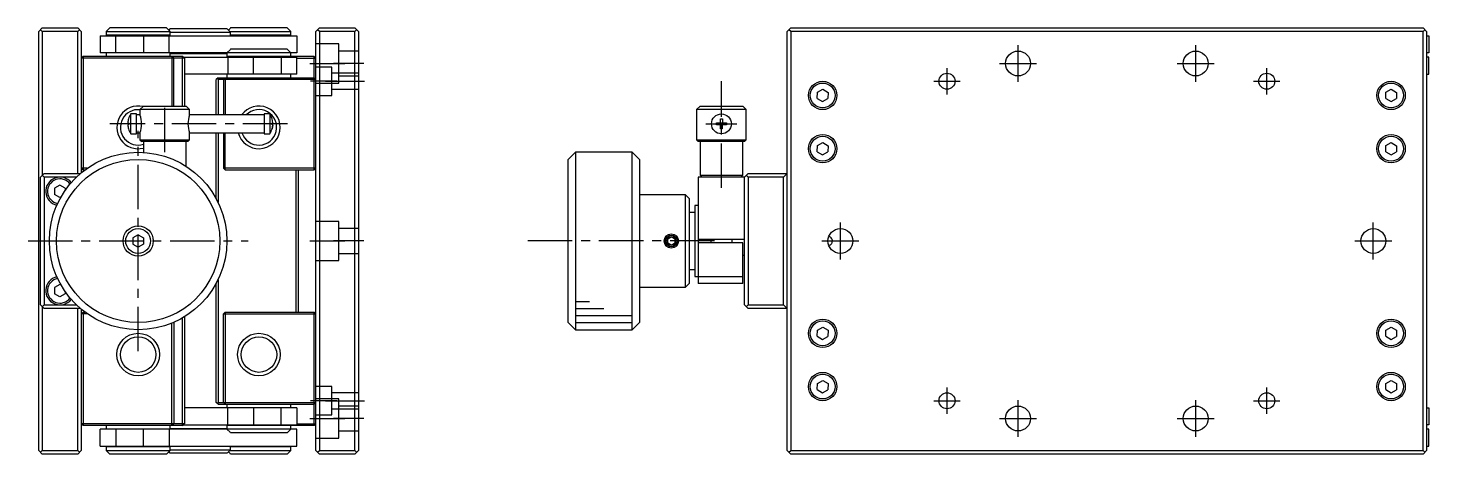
# Model space of a CAD drawing. Extents: x -586 to 400, y -46 to 481.
# Drawn here: x 6 to 400.4, y 197.4 to 317.4 of the extents above; entities that cross this region are included whole.
import ezdxf

# ---------------------------------------------------------------- set-up
doc = ezdxf.new("R2010")
doc.units = 0
doc.header["$LTSCALE"] = 10
doc.linetypes.add('CENTER', pattern=[2, 1.25, -0.25, 0.25, -0.25])
doc.linetypes.add('DASHED', pattern=[3.5, 2, -1.5])
doc.layers.get('0').update_dxf_attribs({"linetype": 'CONTINUOUS'})
doc.layers.add('CENTER', color=1, linetype='CENTER')

msp = doc.modelspace()

# ---------------------------------------------------------------- linework, layer by layer
at = {"color": 7, "linetype": 'CONTINUOUS'}
for p, q in [((9.015505, 316.37962), (10.015505, 317.37962)), ((9.015505, 198.37962), (9.015505, 316.37962)), ((10.015505, 316.37962), (9.515505, 316.87962)), ((10.015505, 317.37962), (20.015505, 317.37962)), ((10.015505, 316.37962), (10.015505, 275.87962)), ((20.015505, 316.37962), (10.015505, 316.37962)), ((20.015505, 317.37962), (21.015505, 316.37962)), ((20.515505, 316.87962), (20.015505, 316.37962)), ((20.015505, 276.37962), (20.015505, 316.37962)), ((21.015505, 316.37962), (21.015505, 276.588993)), ((28.877228, 317.241342), (28.015506, 316.379619)), ((28.015506, 316.379619), (28.015506, 315.379619)), ((28.015506, 316.379619), (46.015506, 316.379619)), ((28.888657, 317.237404), (28.877224, 317.241337)), ((29.031146, 317.379619), (28.888657, 317.237404)), ((44.999866, 317.379619), (29.031146, 317.379619)), ((45.142354, 317.237404), (44.999866, 317.379619)), ((45.153788, 317.241337), (45.142354, 317.237404)), ((46.015506, 316.379619), (45.153783, 317.241342)), ((45.877228, 317.041342), (45.615505, 316.77962)), ((45.888656, 317.037405), (45.877223, 317.041338)), ((46.031145, 317.17962), (45.888656, 317.037405)), ((46.015506, 315.379619), (46.015506, 316.379619)), ((46.015506, 316.17962), (63.015505, 316.17962)), ((61.999865, 317.17962), (46.031145, 317.17962)), ((62.142353, 317.037405), (61.999865, 317.17962)), ((62.153787, 317.041338), (62.142353, 317.037405)), ((63.015505, 316.17962), (62.153782, 317.041342)), ((62.877227, 317.241342), (62.415505, 316.77962)), ((62.815505, 316.37962), (80.015504, 316.37962)), ((62.888656, 317.237405), (62.877222, 317.241338)), ((63.031144, 317.37962), (62.888656, 317.237405)), ((63.015505, 315.17962), (63.015505, 316.17962)), ((78.999864, 317.37962), (63.031144, 317.37962)), ((79.142353, 317.237405), (78.999864, 317.37962)), ((79.153786, 317.241338), (79.142353, 317.237405)), ((80.015504, 316.37962), (79.153782, 317.241342)), ((80.015504, 315.37962), (80.015504, 316.37962)), ((87.015505, 316.37962), (88.015505, 317.37962)), ((87.015505, 198.37962), (87.015505, 316.37962)), ((88.015505, 316.37962), (87.515505, 316.87962)), ((88.015505, 317.37962), (98.015505, 317.37962)), ((98.015505, 316.37962), (88.015505, 316.37962)), ((88.015505, 316.37962), (88.015505, 198.37962)), ((98.015505, 317.37962), (99.015505, 316.37962)), ((98.515505, 316.87962), (98.015505, 316.37962)), ((98.015505, 198.37962), (98.015505, 316.37962)), ((99.015505, 316.37962), (99.015505, 198.37962)), ((220.694566, 317.37962), (219.694566, 316.37962)), ((219.694566, 198.37962), (219.694566, 316.37962)), ((220.694566, 316.37962), (220.194566, 316.87962)), ((220.694566, 317.37962), (398.694566, 317.37962)), ((398.694566, 316.37962), (220.694566, 316.37962)), ((220.694566, 316.37962), (220.694566, 198.37962)), ((399.694566, 316.37962), (398.694566, 317.37962)), ((398.694566, 316.37962), (399.194566, 316.87962)), ((398.694566, 198.37962), (398.694566, 316.37962)), ((399.694566, 316.37962), (399.694566, 198.37962)), ((26.348639, 315.17962), (26.348639, 310.37962)), ((26.348639, 315.17962), (81.68237, 315.17962)), ((46.015506, 315.379619), (28.015506, 315.379619)), ((30.737492, 310.37962), (30.737492, 315.17962)), ((32.015505, 315.379619), (32.015505, 315.17962)), ((38.504788, 315.17962), (38.504788, 310.37962)), ((42.015505, 315.17962), (42.015505, 315.379619)), ((45.015505, 315.379619), (45.015505, 315.17962)), ((45.766879, 310.37962), (45.766879, 315.17962)), ((80.015504, 315.37962), (63.015505, 315.37962)), ((66.015505, 315.37962), (66.015505, 315.17962)), ((76.015505, 315.17962), (76.015505, 315.37962)), ((81.68237, 315.17962), (81.68237, 310.37962)), ((399.694566, 315.17962), (400.361429, 315.17962)), ((400.361429, 315.17962), (400.361429, 310.37962)), ((21.515505, 309.37962), (21.015505, 308.87962)), ((50.015505, 308.87962), (21.015505, 308.87962)), ((49.515505, 309.37962), (21.515505, 309.379618)), ((21.515505, 309.37962), (21.515505, 277.37962)), ((81.68237, 310.37962), (26.348639, 310.37962)), ((28.015505, 310.379619), (28.015505, 309.379619)), ((46.015505, 309.379619), (46.015505, 310.379619)), ((46.015505, 310.17962), (62.015505, 310.17962)), ((47.015505, 308.87962), (46.515505, 309.37962)), ((46.515505, 309.37962), (46.515505, 295.37962)), ((47.015505, 295.37962), (47.015505, 308.87962)), ((49.015505, 310.37962), (49.015505, 310.17962)), ((50.015505, 308.87962), (49.515505, 309.37962)), ((49.515505, 295.37962), (49.515505, 309.37962)), ((49.715505, 309.17962), (81.682371, 309.17962)), ((50.015505, 308.87962), (50.015505, 295.37962)), ((59.015505, 310.17962), (59.015505, 310.37962)), ((62.877228, 311.241342), (62.015505, 310.37962)), ((62.015505, 310.37962), (62.015505, 309.37962)), ((86.515505, 309.37962), (62.015505, 309.37962)), ((62.264131, 309.17962), (62.264131, 304.37962)), ((62.888656, 311.237405), (62.877223, 311.241338)), ((63.031145, 311.37962), (62.888656, 311.237405)), ((63.015505, 309.17962), (63.015505, 309.37962)), ((78.999865, 311.37962), (63.031145, 311.37962)), ((66.015505, 309.37962), (66.015505, 309.17962)), ((69.526223, 304.37962), (69.526223, 309.17962)), ((76.015505, 309.17962), (76.015505, 309.37962)), ((77.293519, 309.17962), (77.293519, 304.37962)), ((79.142353, 311.237405), (78.999865, 311.37962)), ((79.153787, 311.241338), (79.142353, 311.237405)), ((80.015505, 310.37962), (79.153782, 311.241342)), ((80.015505, 309.37962), (80.015505, 310.37962)), ((81.682371, 304.37962), (81.682371, 309.17962)), ((81.682371, 308.87962), (87.015505, 308.87962)), ((86.515505, 309.37962), (87.015505, 308.87962)), ((86.515505, 277.37962), (86.515505, 309.37962)), ((400.361429, 310.37962), (399.694566, 310.37962)), ((400.361433, 309.17962), (399.694566, 309.17962)), ((400.361433, 304.37962), (400.361433, 309.17962)), ((81.682371, 304.37962), (50.015505, 304.37962)), ((62.015505, 304.37962), (62.015505, 303.37962)), ((80.015505, 303.37962), (80.015505, 304.37962)), ((399.694566, 304.37962), (400.361433, 304.37962)), ((59.515505, 303.37962), (59.015505, 302.87962)), ((59.015505, 292.87962), (59.015505, 302.87962)), ((59.265505, 303.12962), (59.515505, 302.87962)), ((59.515505, 303.37962), (86.515505, 303.37962)), ((59.515505, 302.87962), (59.515505, 292.87962)), ((87.015505, 302.87962), (59.515505, 302.87962)), ((61.015505, 302.87962), (61.515505, 303.37962)), ((61.015505, 302.87962), (61.015505, 292.87962)), ((61.515505, 303.37962), (61.515505, 292.87962)), ((86.515505, 303.37962), (87.015505, 302.87962)), ((228.202471, 299.259195), (229.710253, 300.1116)), ((229.710253, 300.1116), (231.202348, 299.232025)), ((388.202471, 299.259195), (389.710253, 300.1116)), ((389.710253, 300.1116), (391.202348, 299.232025)), ((228.186785, 297.527215), (228.202471, 299.259195)), ((228.186785, 297.527215), (229.67888, 296.64764)), ((229.67888, 296.64764), (231.186662, 297.500045)), ((231.202348, 299.232025), (231.186662, 297.500045)), ((388.186785, 297.527215), (388.202471, 299.259195)), ((388.186785, 297.527215), (389.67888, 296.64764)), ((389.67888, 296.64764), (391.186662, 297.500045)), ((391.202348, 299.232025), (391.186662, 297.500045)), ((36.515505, 293.17962), (34.973042, 293.17962)), ((34.973042, 287.57962), (34.973042, 293.17962)), ((36.515505, 287.57962), (36.515505, 293.17962)), ((37.533564, 292.87962), (36.515505, 292.87962)), ((38.515505, 295.37962), (37.515505, 294.37962)), ((51.515505, 294.37962), (37.515505, 294.37962)), ((37.515505, 294.37962), (37.515505, 292.929524)), ((37.533554, 292.879648), (37.515505, 292.92962)), ((38.515505, 295.37962), (50.515505, 295.37962)), ((51.515505, 294.37962), (50.515505, 295.37962)), ((51.515505, 292.92962), (51.497453, 292.879641)), ((72.515505, 292.87962), (51.515486, 292.87962)), ((51.515505, 292.929524), (51.515505, 294.37962)), ((74.057968, 293.17962), (72.515505, 293.17962)), ((72.515505, 293.17962), (72.515505, 287.57962)), ((74.057968, 293.17962), (74.057968, 287.57962)), ((195.194566, 295.37962), (194.194566, 294.37962)), ((208.194566, 294.37962), (194.194566, 294.37962)), ((194.194566, 294.37962), (194.194566, 285.87962)), ((195.194566, 295.37962), (207.194566, 295.37962)), ((208.194566, 294.37962), (207.194566, 295.37962)), ((208.194566, 285.87962), (208.194566, 294.37962)), ((34.129043, 290.63962), (34.3223, 290.63962)), ((34.3223, 290.11962), (34.129043, 290.11962)), ((34.316132, 291.781768), (34.3223, 291.778759)), ((34.3223, 288.980481), (34.316132, 288.977472)), ((34.3223, 290.63962), (34.3223, 290.11962)), ((36.515505, 287.87962), (37.533556, 287.87962)), ((37.515505, 287.82962), (37.533495, 287.879426)), ((51.497454, 287.87962), (72.515505, 287.87962)), ((51.497657, 287.879031), (51.515505, 287.82962)), ((59.015505, 269.253961), (59.015505, 287.87962)), ((59.515505, 287.87962), (59.515505, 268.276867)), ((61.015505, 287.87962), (61.015505, 277.87962)), ((61.515505, 277.37962), (61.515505, 287.87962)), ((74.714863, 291.781818), (74.70871, 291.776347)), ((74.70871, 291.781056), (74.714863, 291.781818)), ((74.838398, 291.217119), (74.70871, 291.781056)), ((74.70871, 290.132302), (74.70871, 290.652281)), ((74.70871, 290.652281), (74.838398, 290.647173)), ((74.838398, 290.632045), (74.70871, 290.626938)), ((74.714863, 290.37962), (74.70871, 290.106959)), ((74.838398, 290.127194), (74.70871, 290.132302)), ((74.70871, 288.982893), (74.838398, 289.546831)), ((74.838398, 289.542121), (74.70871, 288.978183)), ((74.714863, 288.977422), (74.70871, 288.982893)), ((74.901967, 290.641964), (74.70919, 290.641964)), ((74.901967, 290.637255), (74.709402, 290.637255)), ((74.901967, 290.641964), (74.838398, 291.217119)), ((74.838398, 290.647173), (74.901967, 290.641964)), ((74.901967, 290.637255), (74.838398, 290.632045)), ((74.901967, 290.121985), (74.838398, 290.127194)), ((74.838398, 289.546831), (74.901967, 290.121985)), ((74.901967, 290.117276), (74.838398, 289.542121)), ((74.901967, 290.117276), (74.901719, 290.117276)), ((199.79313, 290.132302), (199.797839, 290.652281)), ((200.932222, 290.121985), (199.79313, 290.132302)), ((199.797839, 290.652281), (200.936932, 290.641964)), ((200.862783, 290.122614), (200.867493, 290.642593)), ((200.921906, 288.982893), (200.932222, 290.121985)), ((201.441884, 288.978183), (200.921906, 288.982893)), ((201.451572, 290.047837), (200.931593, 290.052546)), ((200.936932, 290.641964), (200.947248, 291.781056)), ((200.937561, 290.711403), (201.457539, 290.706693)), ((200.947248, 291.781056), (201.467227, 291.776347)), ((201.452201, 290.117276), (201.441884, 288.978183)), ((202.591293, 290.106959), (201.452201, 290.117276)), ((201.467227, 291.776347), (201.45691, 290.637255)), ((201.45691, 290.637255), (202.596003, 290.626938)), ((201.526349, 290.636626), (201.52164, 290.116647)), ((202.596003, 290.626938), (202.591293, 290.106959)), ((34.973042, 287.57962), (36.515505, 287.57962)), ((37.515505, 287.82962), (37.515505, 285.87962)), ((37.515505, 285.87962), (51.515505, 285.87962)), ((37.515505, 285.87962), (38.015505, 285.37962)), ((51.015505, 285.37962), (38.015505, 285.37962)), ((38.515505, 285.37962), (38.515505, 282.334579)), ((50.515505, 278.421245), (50.515505, 285.37962)), ((51.015505, 285.37962), (51.515505, 285.87962)), ((51.515505, 285.87962), (51.515505, 287.82962)), ((72.515505, 287.57962), (74.057968, 287.57962)), ((194.194566, 285.87962), (194.694566, 285.37962)), ((194.194566, 285.87962), (208.194566, 285.87962)), ((207.694566, 285.37962), (194.694566, 285.37962)), ((195.194566, 285.37962), (195.194566, 275.87962)), ((207.194566, 275.87962), (207.194566, 285.37962)), ((207.694566, 285.37962), (208.194566, 285.87962)), ((228.186785, 282.527215), (228.202471, 284.259195)), ((228.202471, 284.259195), (229.710253, 285.1116)), ((229.710253, 285.1116), (231.202348, 284.232025)), ((231.202348, 284.232025), (231.186662, 282.500045)), ((388.186785, 282.527215), (388.202471, 284.259195)), ((388.202471, 284.259195), (389.710253, 285.1116)), ((389.710253, 285.1116), (391.202348, 284.232025)), ((391.202348, 284.232025), (391.186662, 282.500045)), ((160.094566, 282.37962), (158.094566, 280.37962)), ((158.094566, 234.37962), (158.094566, 280.37962)), ((176.094566, 282.37962), (160.094566, 282.37962)), ((160.094566, 282.37962), (160.094566, 232.37962)), ((176.094566, 232.37962), (176.094566, 282.37962)), ((178.094566, 280.37962), (176.094566, 282.37962)), ((178.094566, 280.37962), (178.094566, 234.37962)), ((228.186785, 282.527215), (229.67888, 281.64764)), ((229.67888, 281.64764), (231.186662, 282.500045)), ((388.186785, 282.527215), (389.67888, 281.64764)), ((389.67888, 281.64764), (391.186662, 282.500045)), ((10.515505, 276.37962), (9.515505, 275.37962)), ((10.515505, 276.37962), (20.767428, 276.37962)), ((21.015505, 277.87962), (21.515505, 277.37962)), ((22.706417, 277.87962), (21.015505, 277.87962)), ((21.515505, 277.37962), (22.015505, 277.37962)), ((61.515505, 277.37962), (61.015505, 277.87962)), ((87.015505, 277.87962), (61.015505, 277.87962)), ((61.515505, 277.37962), (86.515505, 277.37962)), ((81.515505, 237.37962), (81.515505, 277.37962)), ((82.015505, 277.37962), (82.015505, 237.37962)), ((87.015505, 277.87962), (86.515505, 277.37962)), ((208.694566, 276.37962), (207.694566, 275.37962)), ((208.694566, 276.37962), (219.694566, 276.37962)), ((219.694566, 276.37962), (218.694566, 275.37962)), ((9.515505, 239.37962), (9.515505, 275.37962)), ((10.015505, 275.87962), (10.515505, 275.37962)), ((10.515505, 275.37962), (10.515505, 239.37962)), ((19.666153, 275.37962), (10.515505, 275.37962)), ((15.015505, 273.111671), (13.515505, 272.245645)), ((13.515505, 272.245645), (13.515505, 270.513594)), ((16.515505, 272.245645), (15.015505, 273.111671)), ((16.515505, 272.245645), (16.515505, 271.688708)), ((207.694566, 275.37962), (194.694566, 275.37962)), ((194.694566, 275.37962), (194.694566, 245.37962)), ((195.194566, 275.87962), (195.694566, 275.37962)), ((195.194566, 275.87962), (207.194566, 275.87962)), ((206.694566, 275.37962), (207.194566, 275.87962)), ((207.694566, 239.37962), (207.694566, 275.37962)), ((208.694566, 275.37962), (208.194566, 275.87962)), ((208.694566, 275.37962), (208.694566, 239.37962)), ((218.694566, 275.37962), (208.694566, 275.37962)), ((218.694566, 239.37962), (218.694566, 275.37962)), ((15.015505, 269.647569), (13.515505, 270.513594)), ((15.338686, 269.834157), (15.015505, 269.647569)), ((191.094566, 270.37962), (178.094566, 270.37962)), ((191.094566, 244.37962), (191.094566, 270.37962)), ((192.094566, 269.37962), (191.094566, 270.37962)), ((192.094566, 269.37962), (192.094566, 245.37962)), ((193.694566, 265.37962), (192.094566, 265.37962)), ((194.694566, 267.37962), (193.694566, 267.37962)), ((193.694566, 267.37962), (193.694566, 247.37962)), ((37.015505, 259.111671), (35.515505, 258.245645)), ((35.515505, 258.245645), (35.515505, 256.513595)), ((35.515505, 256.513595), (37.015505, 255.647569)), ((37.015505, 259.111671), (38.515505, 258.245645)), ((38.515505, 256.513595), (37.015505, 255.647569)), ((38.515505, 258.245645), (38.515505, 256.513595)), ((186.094566, 257.95697), (187.094566, 258.53432)), ((186.094566, 256.802269), (186.094566, 257.95697)), ((187.094566, 256.224919), (186.094566, 256.802269)), ((187.094566, 258.53432), (188.094566, 257.95697)), ((188.094566, 256.802269), (187.094566, 256.224919)), ((188.094566, 257.95697), (188.094566, 256.802269)), ((194.694566, 257.87962), (207.694566, 257.87962)), ((207.194566, 256.87962), (194.694566, 256.87962)), ((198.194566, 257.87962), (198.194566, 256.879639)), ((204.194566, 256.879639), (204.194566, 257.87962)), ((207.194566, 245.37962), (207.194566, 256.87962)), ((231.443917, 258.604497), (231.418316, 258.609431)), ((231.555596, 258.576345), (231.443917, 258.604497)), ((231.686761, 258.528639), (231.555596, 258.576345)), ((231.78592, 256.278351), (231.884168, 256.337051)), ((231.884168, 256.337051), (231.973679, 256.402134)), ((232.281507, 256.762319), (232.343525, 256.887293)), ((232.343525, 256.887293), (232.384016, 256.995289)), ((232.384016, 256.995289), (232.413557, 257.102933)), ((207.194566, 253.37962), (207.694566, 253.37962)), ((231.418313, 256.149808), (231.556389, 256.183134)), ((231.556389, 256.183134), (231.660621, 256.219752)), ((231.660621, 256.219752), (231.78592, 256.278351)), ((192.094566, 249.37962), (193.694566, 249.37962)), ((15.015505, 245.111671), (13.515505, 244.245645)), ((15.338685, 244.925082), (15.015505, 245.111671)), ((59.015505, 211.87962), (59.015505, 245.505278)), ((59.515505, 246.482373), (59.515505, 211.87962)), ((191.094566, 244.37962), (192.094566, 245.37962)), ((193.694566, 247.37962), (207.194566, 247.37962)), ((207.194566, 245.37962), (194.694566, 245.37962)), ((13.515505, 244.245645), (13.515505, 242.513594)), ((15.015505, 241.647569), (13.515505, 242.513594)), ((16.515505, 242.513594), (15.015505, 241.647569)), ((16.515505, 243.070531), (16.515505, 242.513594)), ((178.094566, 244.37962), (191.094566, 244.37962)), ((9.515505, 239.37962), (10.515505, 238.37962)), ((10.515505, 239.37962), (10.015505, 238.87962)), ((10.015505, 238.87962), (10.015505, 198.37962)), ((10.515505, 239.37962), (19.666153, 239.37962)), ((20.767428, 238.37962), (10.515505, 238.37962)), ((20.015505, 198.37962), (20.015505, 238.37962)), ((21.015505, 238.170247), (21.015505, 198.37962)), ((21.015505, 236.87962), (21.515505, 237.37962)), ((22.706417, 236.87962), (21.015505, 236.87962)), ((21.515505, 237.37962), (22.015505, 237.37962)), ((21.515505, 237.37962), (21.515505, 205.37962)), ((61.515505, 237.37962), (61.015505, 236.87962)), ((61.015505, 211.87962), (61.015505, 236.87962)), ((61.015505, 236.87962), (87.015505, 236.87962)), ((61.515505, 237.37962), (86.515505, 237.37962)), ((61.515505, 237.37962), (61.515505, 211.37962)), ((87.015505, 236.87962), (86.515505, 237.37962)), ((86.515505, 205.37962), (86.515505, 237.37962)), ((208.694566, 238.37962), (207.694566, 239.37962)), ((208.194566, 238.87962), (208.694566, 239.37962)), ((208.694566, 239.37962), (218.694566, 239.37962)), ((219.694566, 238.37962), (208.694566, 238.37962)), ((218.694566, 239.37962), (219.694566, 238.37962)), ((46.515505, 205.37962), (46.515505, 234.254958)), ((47.015505, 234.466741), (47.015505, 205.87962)), ((49.515505, 205.37962), (49.515505, 235.728985)), ((50.015505, 236.025463), (50.015505, 205.87962)), ((158.094566, 234.37962), (160.094566, 232.37962)), ((176.094566, 232.37962), (178.094566, 234.37962)), ((228.202471, 232.259195), (229.710253, 233.1116)), ((229.710253, 233.1116), (231.202348, 232.232025)), ((388.202471, 232.259195), (389.710253, 233.1116)), ((389.710253, 233.1116), (391.202348, 232.232025)), ((160.094566, 232.37962), (176.094566, 232.37962)), ((228.186785, 230.527215), (228.202471, 232.259195)), ((228.186785, 230.527215), (229.67888, 229.64764)), ((229.67888, 229.64764), (231.186662, 230.500045)), ((231.202348, 232.232025), (231.186662, 230.500045)), ((388.186785, 230.527215), (388.202471, 232.259195)), ((388.186785, 230.527215), (389.67888, 229.64764)), ((389.67888, 229.64764), (391.186662, 230.500045)), ((391.202348, 232.232025), (391.186662, 230.500045)), ((228.186785, 215.527215), (228.202471, 217.259195)), ((228.202471, 217.259195), (229.710253, 218.1116)), ((229.710253, 218.1116), (231.202348, 217.232025)), ((231.202348, 217.232025), (231.186662, 215.500045)), ((388.186785, 215.527215), (388.202471, 217.259195)), ((388.202471, 217.259195), (389.710253, 218.1116)), ((389.710253, 218.1116), (391.202348, 217.232025)), ((391.202348, 217.232025), (391.186662, 215.500045)), ((228.186785, 215.527215), (229.67888, 214.64764)), ((229.67888, 214.64764), (231.186662, 215.500045)), ((388.186785, 215.527215), (389.67888, 214.64764)), ((389.67888, 214.64764), (391.186662, 215.500045)), ((81.682371, 210.37962), (50.015505, 210.37962)), ((59.515505, 211.37962), (59.015505, 211.87962)), ((59.515505, 211.87962), (59.265505, 211.62962)), ((59.515505, 211.87962), (87.015505, 211.87962)), ((59.515505, 211.37962), (86.515505, 211.37962)), ((61.015505, 211.87962), (61.515505, 211.37962)), ((62.015505, 211.37962), (62.015505, 210.37962)), ((62.264131, 205.57962), (62.264131, 210.37962)), ((69.526223, 210.37962), (69.526223, 205.57962)), ((77.293519, 205.57962), (77.293519, 210.37962)), ((80.015505, 210.37962), (80.015505, 211.37962)), ((81.682371, 210.37962), (81.682371, 205.57962)), ((86.515505, 211.37962), (87.015505, 211.87962)), ((399.694566, 210.37962), (400.361433, 210.37962)), ((400.361433, 210.37962), (400.361433, 205.57962)), ((21.515505, 205.37962), (21.015505, 205.87962)), ((50.015505, 205.87962), (21.015505, 205.87962)), ((49.515505, 205.37962), (21.515505, 205.37962)), ((28.015505, 205.37962), (28.015505, 204.37962)), ((46.015505, 204.37962), (46.015505, 205.37962)), ((47.015505, 205.87962), (46.515505, 205.37962)), ((49.515505, 205.37962), (50.015505, 205.87962)), ((49.715505, 205.57962), (81.682371, 205.57962)), ((62.015505, 205.37962), (62.015505, 204.37962)), ((86.515505, 205.37962), (62.015505, 205.37962)), ((63.015505, 205.37962), (63.015505, 205.57962)), ((66.015505, 205.57962), (66.015505, 205.37962)), ((76.015505, 205.37962), (76.015505, 205.57962)), ((80.015505, 204.37962), (80.015505, 205.37962)), ((81.682371, 205.87962), (87.015505, 205.87962)), ((86.515505, 205.37962), (87.015505, 205.87962)), ((400.361433, 205.57962), (399.694566, 205.57962)), ((26.348639, 199.57962), (26.348639, 204.37962)), ((81.68237, 204.37962), (26.348639, 204.37962)), ((30.737492, 204.37962), (30.737492, 199.57962)), ((38.504788, 199.57962), (38.504788, 204.37962)), ((45.766879, 204.37962), (45.766879, 199.57962)), ((46.015505, 204.57962), (62.015505, 204.57962)), ((49.015505, 204.57962), (49.015505, 204.37962)), ((59.015505, 204.37962), (59.015505, 204.57962)), ((62.015505, 204.37962), (62.877228, 203.517897)), ((62.888656, 203.521835), (62.877223, 203.517902)), ((63.031145, 203.37962), (62.888656, 203.521835)), ((78.999865, 203.37962), (63.031145, 203.37962)), ((79.142353, 203.521835), (78.999865, 203.37962)), ((79.153787, 203.517902), (79.142353, 203.521835)), ((79.153782, 203.517897), (80.015505, 204.37962)), ((81.68237, 199.57962), (81.68237, 204.37962)), ((400.361429, 204.37962), (399.694566, 204.37962)), ((400.361429, 199.57962), (400.361429, 204.37962)), ((10.015505, 197.37962), (9.015505, 198.37962)), ((9.515505, 197.87962), (10.015505, 198.37962)), ((10.015505, 198.37962), (20.015505, 198.37962)), ((20.015505, 197.37962), (10.015505, 197.37962)), ((20.015505, 198.37962), (20.515505, 197.87962)), ((20.015505, 197.37962), (21.015505, 198.37962)), ((26.348639, 199.57962), (81.68237, 199.57962)), ((46.015506, 199.37962), (28.015506, 199.37962)), ((28.015506, 199.37962), (28.015506, 198.37962)), ((28.015506, 198.37962), (28.877228, 197.517898)), ((28.015506, 198.37962), (46.015506, 198.37962)), ((28.888657, 197.521835), (28.877224, 197.517902)), ((29.031146, 197.37962), (28.888657, 197.521835)), ((44.999866, 197.37962), (29.031146, 197.37962)), ((32.015505, 199.57962), (32.015505, 199.37962)), ((42.015505, 199.37962), (42.015505, 199.57962)), ((45.142354, 197.521835), (44.999866, 197.37962)), ((45.015505, 199.57962), (45.015505, 199.37962)), ((45.153788, 197.517902), (45.142354, 197.521835)), ((45.153783, 197.517898), (46.015506, 198.37962)), ((45.615505, 197.97962), (45.877228, 197.717897)), ((45.888656, 197.721835), (45.877223, 197.717902)), ((46.031145, 197.57962), (45.888656, 197.721835)), ((46.015506, 198.37962), (46.015506, 199.37962)), ((46.015506, 198.57962), (63.015505, 198.57962)), ((61.999865, 197.57962), (46.031145, 197.57962)), ((62.142353, 197.721835), (61.999865, 197.57962)), ((62.153787, 197.717902), (62.142353, 197.721835)), ((62.153782, 197.717897), (63.015505, 198.57962)), ((62.415505, 197.979619), (62.877227, 197.517897)), ((62.815505, 198.37962), (80.015504, 198.37962)), ((62.888656, 197.521835), (62.877222, 197.517902)), ((63.031144, 197.37962), (62.888656, 197.521835)), ((63.015505, 198.57962), (63.015505, 199.57962)), ((80.015504, 199.37962), (63.015505, 199.37962)), ((78.999864, 197.37962), (63.031144, 197.37962)), ((66.015505, 199.57962), (66.015505, 199.37962)), ((76.015505, 199.37962), (76.015505, 199.57962)), ((79.142353, 197.521835), (78.999864, 197.37962)), ((79.153786, 197.517902), (79.142353, 197.521835)), ((79.153782, 197.517897), (80.015504, 198.37962)), ((80.015504, 198.37962), (80.015504, 199.37962)), ((87.015505, 198.37962), (88.015505, 197.37962)), ((87.515505, 197.87962), (88.015505, 198.37962)), ((88.015505, 198.37962), (98.015505, 198.37962)), ((98.015505, 197.37962), (88.015505, 197.37962)), ((98.015505, 198.37962), (98.515505, 197.87962)), ((98.015505, 197.37962), (99.015505, 198.37962)), ((219.694566, 198.37962), (220.694566, 197.37962)), ((220.194566, 197.87962), (220.694566, 198.37962)), ((220.694566, 198.37962), (398.694566, 198.37962)), ((398.694566, 197.37962), (220.694566, 197.37962)), ((399.194566, 197.87962), (398.694566, 198.37962)), ((398.694566, 197.37962), (399.694566, 198.37962)), ((399.694566, 199.57962), (400.361429, 199.57962))]:
    msp.add_line(p, q, dxfattribs=at)
at = {"color": 3, "linetype": 'DASHED'}
for p, q in [((93.515505, 312.87962), (87.015505, 312.87962)), ((93.515505, 301.87962), (93.515505, 312.87962)), ((99.015505, 310.87962), (93.515505, 310.87962)), ((91.515505, 306.37962), (87.015505, 306.37962)), ((91.515505, 298.37962), (91.515505, 306.37962)), ((99.015505, 304.62962), (91.515505, 304.62962)), ((93.515505, 303.87962), (99.015505, 303.87962)), ((87.015505, 301.87962), (93.515505, 301.87962)), ((91.515505, 300.12962), (99.015505, 300.12962)), ((87.015505, 298.37962), (91.515505, 298.37962)), ((93.515505, 262.87962), (87.015505, 262.87962)), ((93.515505, 251.87962), (93.515505, 262.87962)), ((99.015505, 260.87962), (93.515505, 260.87962)), ((93.515505, 253.87962), (99.015505, 253.87962)), ((87.015505, 251.87962), (93.515505, 251.87962)), ((91.515505, 216.37962), (87.015505, 216.37962)), ((91.515505, 208.37962), (91.515505, 216.37962)), ((99.015505, 214.62962), (91.515505, 214.62962)), ((93.515505, 212.87962), (87.015505, 212.87962)), ((91.515505, 210.12962), (99.015505, 210.12962)), ((93.515505, 201.87962), (93.515505, 212.87962)), ((99.015505, 210.87962), (93.515505, 210.87962)), ((87.015505, 208.37962), (91.515505, 208.37962)), ((87.015505, 201.87962), (93.515505, 201.87962)), ((93.515505, 203.87962), (99.015505, 203.87962))]:
    msp.add_line(p, q, dxfattribs=at)
at = {"color": 3, "linetype": 'CONTINUOUS'}
for p, q in [((160.094566, 240.37962), (164.094566, 240.37962)), ((160.094566, 238.37962), (168.094566, 238.37962)), ((160.094566, 236.37962), (176.094566, 236.37962)), ((160.094566, 234.37962), (176.094566, 234.37962))]:
    msp.add_line(p, q, dxfattribs=at)
at = {"color": 7, "linetype": 'CONTINUOUS'}
for centre, radius in [((284.694566, 307.37962), 3.5), ((334.694566, 307.37962), 3.5), ((264.694566, 302.37962), 2.25), ((354.694566, 302.37962), 2.25), ((229.694566, 298.37962), 4), ((229.694566, 298.37962), 3.5), ((389.694566, 298.37962), 4), ((389.694566, 298.37962), 3.5), ((201.194566, 290.37962), 2.8), ((229.694566, 283.37962), 4), ((229.694566, 283.37962), 3.5), ((389.694566, 283.37962), 4), ((389.694566, 283.37962), 3.5), ((37.015505, 257.37962), 25), ((37.015505, 257.37962), 23), ((37.015505, 257.37962), 4.25), ((37.015505, 257.37962), 3.5), ((234.694566, 257.37962), 3.5), ((384.694566, 257.37962), 3.5), ((187.094566, 257.379625), 1.65), ((187.094566, 257.37962), 1.25), ((229.694566, 231.37962), 4), ((229.694566, 231.37962), 3.5), ((389.694566, 231.37962), 4), ((389.694566, 231.37962), 3.5), ((37.015505, 225.37962), 6), ((37.015505, 225.37962), 5), ((71.015505, 225.37962), 6), ((71.015505, 225.37962), 5), ((229.694566, 216.37962), 4), ((229.694566, 216.37962), 3.5), ((389.694566, 216.37962), 4), ((389.694566, 216.37962), 3.5), ((264.694566, 212.37962), 2.25), ((354.694566, 212.37962), 2.25), ((284.694566, 207.37962), 3.5), ((334.694566, 207.37962), 3.5)]:
    msp.add_circle(centre, radius, dxfattribs=at)
at = {"color": 3, "linetype": 'CONTINUOUS'}
msp.add_circle((187.094639, 257.380055), 1.999927, dxfattribs=at)
at = {"color": 7, "linetype": 'CONTINUOUS'}
for centre, radius, start, end in [((37.015505, 289.37962), 6, 77.02776, 284.477512), ((37.015505, 289.37962), 5, 84.26083, 287.457603), ((39.115505, 290.37962), 5, 145.944202, 163.714157), ((31.013499, 290.379614), 6.982928, 339.019942, 20.978697), ((58.016613, 290.379601), 6.982094, 159.018625, 200.986036), ((71.015505, 289.37962), 6, 194.477511, 144.314664), ((71.015505, 289.37962), 5, 197.457602, 135.572994), ((69.915505, 290.37962), 5, 16.286444, 34.055798), ((39.115505, 290.37962), 4.993235, 163.727445, 177.015233), ((39.115505, 290.37962), 4.993235, 182.984767, 196.272555), ((39.115505, 290.37962), 5, 196.285843, 214.055798), ((69.915505, 290.37962), 5, 325.944202, 343.713556), ((15.015505, 271.37962), 4, 37.631176, 257.426439), ((15.015505, 271.37962), 3.5, 35.91078, 259.146835), ((231.194509, 257.379549), 1.250088, 44.92495504, 66.81049141), ((231.194504, 257.379681), 1.250084, 308.55737636, 330.40566783), ((231.194503, 257.379583), 1.250068, 9.04740962, 44.92366385), ((231.194471, 257.37963), 1.250093, 347.212178, 9.04502612), ((15.015505, 243.37962), 4, 102.573561, 322.368824), ((15.015505, 243.37962), 3.5, 100.853167, 324.089218)]:
    msp.add_arc(centre, radius, start, end, dxfattribs=at)
at = {"layer": 'CENTER', "color": 1, "linetype": 'CENTER'}
for p, q in [((284.694566, 302.17962), (284.694566, 312.57962)), ((334.694566, 302.17962), (334.694566, 312.57962)), ((85.365505, 307.37962), (95.165505, 307.37962)), ((100.565505, 307.37962), (91.965505, 307.37962)), ((264.694566, 298.67962), (264.694566, 306.07962)), ((279.494566, 307.37962), (289.894566, 307.37962)), ((329.494566, 307.37962), (339.894566, 307.37962)), ((354.694566, 298.67962), (354.694566, 306.07962)), ((92.965505, 302.37962), (85.565505, 302.37962)), ((89.765505, 302.37962), (100.765505, 302.37962)), ((201.194566, 272.37962), (201.194566, 302.37962)), ((260.994566, 302.37962), (268.394566, 302.37962)), ((350.994566, 302.37962), (358.394566, 302.37962)), ((44.515505, 282.37962), (44.515505, 297.37962)), ((79.015505, 290.37962), (29.015505, 290.37962)), ((37.015505, 226.37962), (37.015505, 288.37962)), ((196.834566, 290.37962), (205.554566, 290.37962)), ((234.694566, 252.17962), (234.694566, 262.57962)), ((384.694566, 252.17962), (384.694566, 262.57962)), ((6.015505, 257.37962), (68.015505, 257.37962)), ((85.365505, 257.37962), (95.165505, 257.37962)), ((100.565505, 257.37962), (91.965505, 257.37962)), ((199.228, 257.37962), (144.228, 257.37962)), ((229.494566, 257.37962), (239.894566, 257.37962)), ((379.494566, 257.37962), (389.894566, 257.37962)), ((264.694566, 208.67962), (264.694566, 216.07962)), ((354.694566, 208.67962), (354.694566, 216.07962)), ((92.965505, 212.37962), (85.565505, 212.37962)), ((89.765505, 212.37962), (100.765505, 212.37962)), ((260.994566, 212.37962), (268.394566, 212.37962)), ((284.694566, 202.17962), (284.694566, 212.57962)), ((334.694566, 202.17962), (334.694566, 212.57962)), ((350.994566, 212.37962), (358.394566, 212.37962)), ((85.365505, 207.37962), (95.165505, 207.37962)), ((100.565505, 207.37962), (91.965505, 207.37962)), ((279.494566, 207.37962), (289.894566, 207.37962)), ((329.494566, 207.37962), (339.894566, 207.37962))]:
    msp.add_line(p, q, dxfattribs=at)

doc.saveas('drawing.dxf')
